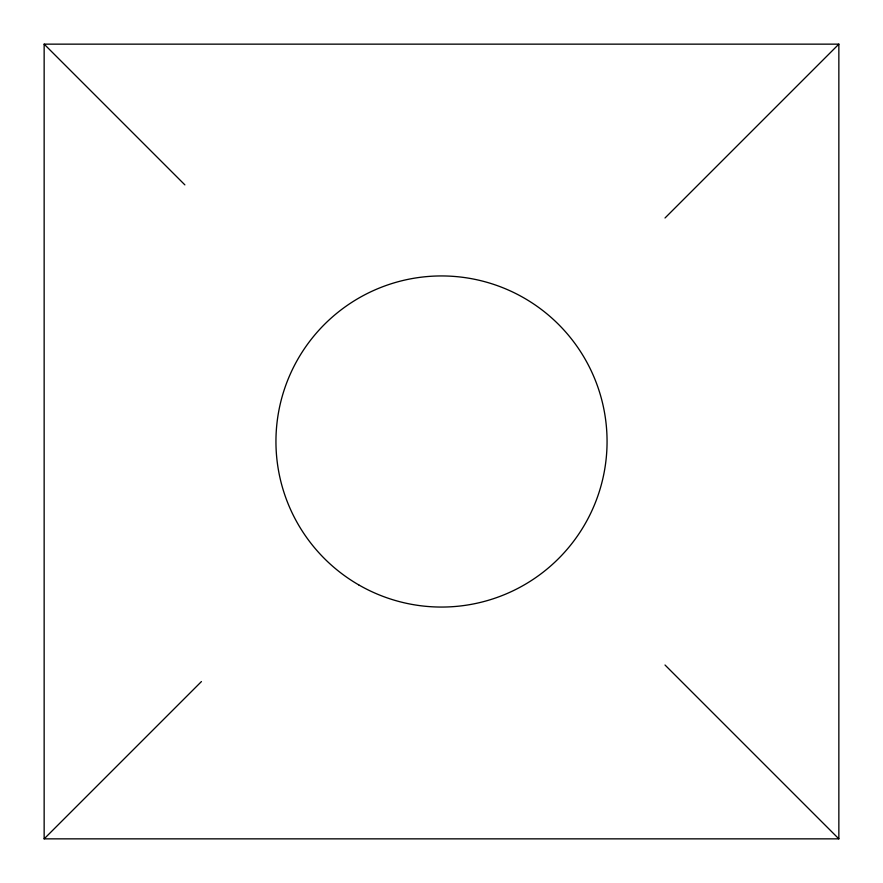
<?xml version="1.0" encoding="UTF-8"?>
<svg xmlns="http://www.w3.org/2000/svg" width="883" height="883" viewBox="0 0 883 883"><rect width="100%" height="100%" fill="white"/><g stroke="black" fill="none" stroke-linecap="round" stroke-linejoin="round"><path stroke-width="1.32" d="M44.15 838.85L44.15 44.15L838.85 44.15L838.85 838.85L44.15 838.85L201.434 681.566M665.009 217.991L838.85 44.15M44.15 44.15L184.878 184.878M665.009 665.009L838.85 838.85M358.719 584.877A165.562 165.562 0 0 0 607.062 441.5A165.562 165.562 0 0 0 358.719 298.123A165.562 165.562 0 0 0 358.719 584.877"/></g></svg>
